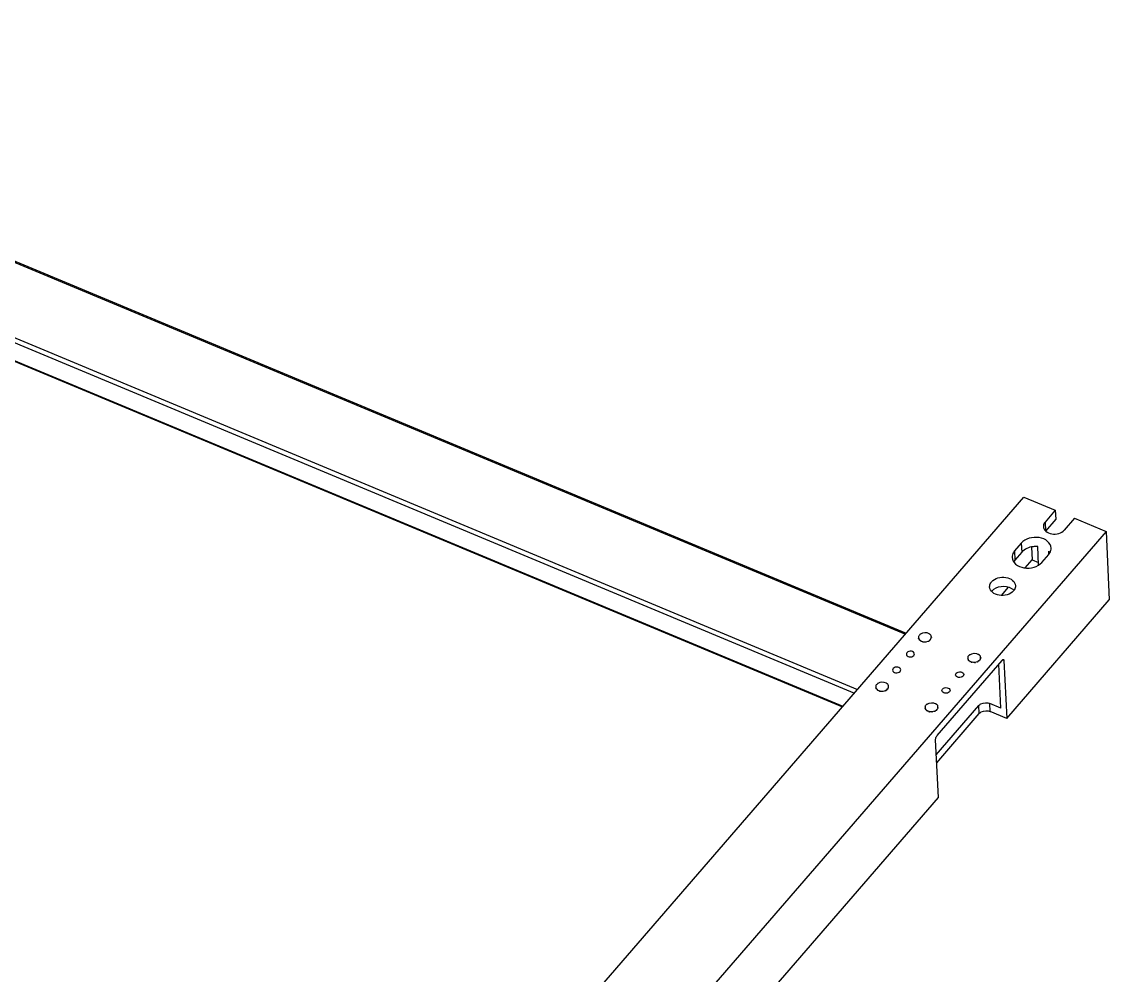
# Model space of a CAD drawing. Header units: millimetres. Extents: x 1409 to 26878, y 589 to 5187.
# Drawn here: x 5775.5 to 5943.8, y 1388.6 to 1536.3 of the extents above; entities that cross this region are included whole.
import ezdxf

# ---------------------------------------------------------------- set-up
doc = ezdxf.new("R2010")
doc.units = ezdxf.units.MM
doc.layers.add('02___PRT_ALL_AXES', color=7, linetype='Continuous')

msp = doc.modelspace()

# ---------------------------------------------------------------- linework, layer by layer
at = {"color": 7, "linetype": 'Continuous'}
for p, q in [((5685.5287, 1536.296), (5912.3282, 1441.6142)), ((5677.5138, 1527.0231), (5904.3133, 1432.3412)), ((5676.5325, 1524.6599), (5902.5521, 1430.3036)), ((5676.5385, 1524.532), (5902.4725, 1430.2115)), ((5752.6607, 1256.8843), (5930.5423, 1462.6873)), ((5930.5423, 1462.6873), (5935.4181, 1460.6518)), ((5935.4181, 1460.6518), (5933.831, 1458.8157)), ((5935.4848, 1459.2375), (5933.8978, 1457.4013)), ((5935.4181, 1460.6518), (5935.4848, 1459.2375)), ((5938.3859, 1459.4128), (5936.7988, 1457.5767)), ((5938.3859, 1459.4128), (5943.2616, 1457.3774)), ((5933.831, 1458.8157), (5933.8959, 1457.441)), ((5943.2616, 1457.3774), (5765.38, 1251.5743)), ((5943.2616, 1457.3774), (5943.7625, 1446.7699)), ((5930.1532, 1455.5619), (5929.0952, 1454.3377)), ((5929.0952, 1454.3377), (5929.162, 1452.9234)), ((5930.22, 1454.1475), (5929.162, 1452.9234)), ((5930.1532, 1455.5619), (5930.22, 1454.1475)), ((5931.7391, 1454.9458), (5931.8327, 1452.9634)), ((5932.8388, 1452.1659), (5932.704, 1455.0189)), ((5934.422, 1453.8435), (5934.4, 1454.3109)), ((5930.7674, 1451.7308), (5931.8327, 1452.9634)), ((5931.8327, 1452.9634), (5932.8206, 1452.551)), ((5933.3349, 1452.5678), (5934.393, 1453.7919)), ((5927.077, 1447.4611), (5928.1735, 1448.7298)), ((5927.8921, 1428.4083), (5943.7625, 1446.7699)), ((5914.2089, 1440.9059), (5914.2335, 1440.9121)), ((5914.2342, 1440.9027), (5914.2089, 1440.9059)), ((5914.2122, 1440.8745), (5914.2365, 1440.8815)), ((5914.2378, 1440.8721), (5914.2122, 1440.8745)), ((5914.2175, 1440.8432), (5914.2414, 1440.8509)), ((5914.2432, 1440.8416), (5914.2175, 1440.8432)), ((5914.2247, 1440.8122), (5914.2481, 1440.8206)), ((5914.2506, 1440.8114), (5914.2247, 1440.8122)), ((5914.2339, 1440.7815), (5914.2567, 1440.7906)), ((5914.2598, 1440.7815), (5914.2339, 1440.7815)), ((5914.2449, 1440.7511), (5914.2672, 1440.7609)), ((5914.2708, 1440.7519), (5914.2449, 1440.7511)), ((5914.2578, 1440.7212), (5914.2795, 1440.7317)), ((5914.2837, 1440.7227), (5914.2578, 1440.7212)), ((5914.2726, 1440.6917), (5914.2937, 1440.7028)), ((5914.2984, 1440.6941), (5914.2726, 1440.6917)), ((5916.2488, 1440.9048), (5916.2231, 1440.9016)), ((5916.2248, 1440.9111), (5916.2488, 1440.9048)), ((5916.2532, 1440.9363), (5916.2278, 1440.9324)), ((5916.2288, 1440.9419), (5916.2532, 1440.9363)), ((5916.2557, 1440.968), (5916.2305, 1440.9632)), ((5916.231, 1440.9727), (5916.2557, 1440.968)), ((5916.2312, 1441.0035), (5916.2563, 1440.9996)), ((5916.2563, 1440.9996), (5916.2313, 1440.9941)), ((5914.2892, 1440.6627), (5914.3096, 1440.6745)), ((5914.3148, 1440.6659), (5914.2892, 1440.6627)), ((5914.3076, 1440.6344), (5914.3272, 1440.6467)), ((5914.333, 1440.6383), (5914.3076, 1440.6344)), ((5914.4534, 1440.4793), (5914.468, 1440.4947)), ((5914.4767, 1440.4877), (5914.4534, 1440.4793)), ((5914.4832, 1440.4564), (5914.4969, 1440.4723)), ((5914.506, 1440.4656), (5914.4832, 1440.4564)), ((5914.5144, 1440.4346), (5914.5271, 1440.4508)), ((5914.5367, 1440.4444), (5914.5144, 1440.4346)), ((5914.8906, 1440.2775), (5914.8926, 1440.2958)), ((5914.9053, 1440.2929), (5914.8906, 1440.2775)), ((5914.9331, 1440.2686), (5914.934, 1440.2869)), ((5915.3308, 1440.2499), (5915.3217, 1440.2668)), ((5915.3351, 1440.2681), (5915.3308, 1440.2499)), ((5915.3752, 1440.2547), (5915.3651, 1440.2713)), ((5915.3783, 1440.2729), (5915.3752, 1440.2547)), ((5915.7525, 1440.357), (5915.734, 1440.3694)), ((5915.7455, 1440.3745), (5915.7525, 1440.357)), ((5915.7904, 1440.3745), (5915.7712, 1440.3863)), ((5915.7824, 1440.3917), (5915.7904, 1440.3745)), ((5916.0597, 1440.5922), (5916.0766, 1440.5786)), ((5916.101, 1440.6057), (5916.0763, 1440.6104)), ((5916.0834, 1440.6186), (5916.101, 1440.6057)), ((5917.1371, 1425.7725), (5927.1884, 1437.4015)), ((5921.8405, 1437.7199), (5921.8651, 1437.7262)), ((5921.8658, 1437.7167), (5921.8405, 1437.7199)), ((5921.8438, 1437.6885), (5921.8681, 1437.6955)), ((5921.8694, 1437.6861), (5921.8438, 1437.6885)), ((5921.8491, 1437.6572), (5921.8729, 1437.665)), ((5921.8748, 1437.6556), (5921.8491, 1437.6572)), ((5921.8563, 1437.6262), (5921.8797, 1437.6347)), ((5921.8822, 1437.6254), (5921.8563, 1437.6262)), ((5921.8655, 1437.5955), (5921.8883, 1437.6047)), ((5921.8913, 1437.5955), (5921.8655, 1437.5955)), ((5921.8765, 1437.5652), (5921.8988, 1437.575)), ((5921.9024, 1437.5659), (5921.8765, 1437.5652)), ((5921.8894, 1437.5352), (5921.9111, 1437.5457)), ((5921.9153, 1437.5368), (5921.8894, 1437.5352)), ((5921.9042, 1437.5057), (5921.9252, 1437.5169)), ((5921.93, 1437.5081), (5921.9042, 1437.5057)), ((5921.9208, 1437.4768), (5921.9412, 1437.4885)), ((5921.9464, 1437.4799), (5921.9208, 1437.4768)), ((5921.9392, 1437.4484), (5921.9588, 1437.4608)), ((5921.9646, 1437.4524), (5921.9392, 1437.4484)), ((5923.6913, 1437.4062), (5923.7082, 1437.3927)), ((5923.7326, 1437.4197), (5923.7079, 1437.4245)), ((5923.715, 1437.4327), (5923.7326, 1437.4197)), ((5923.8804, 1437.7188), (5923.8547, 1437.7157)), ((5923.8563, 1437.7251), (5923.8804, 1437.7188)), ((5923.8848, 1437.7504), (5923.8594, 1437.7464)), ((5923.8604, 1437.7559), (5923.8848, 1437.7504)), ((5923.8873, 1437.782), (5923.8621, 1437.7773)), ((5923.8625, 1437.7867), (5923.8873, 1437.782)), ((5923.8628, 1437.8176), (5923.8879, 1437.8136)), ((5923.8879, 1437.8136), (5923.8629, 1437.8081)), ((5927.4696, 1437.3539), (5927.2133, 1437.461)), ((5927.4696, 1437.3539), (5927.8921, 1428.4083)), ((5922.085, 1437.2933), (5922.0996, 1437.3088)), ((5922.1083, 1437.3018), (5922.085, 1437.2933)), ((5922.1148, 1437.2705), (5922.1285, 1437.2863)), ((5922.1376, 1437.2796), (5922.1148, 1437.2705)), ((5922.146, 1437.2486), (5922.1587, 1437.2648)), ((5922.1683, 1437.2584), (5922.146, 1437.2486)), ((5922.5222, 1437.0915), (5922.5242, 1437.1098)), ((5922.5369, 1437.107), (5922.5222, 1437.0915)), ((5922.5647, 1437.0827), (5922.5656, 1437.101)), ((5922.9624, 1437.064), (5922.9533, 1437.0809)), ((5922.9667, 1437.0821), (5922.9624, 1437.064)), ((5923.0068, 1437.0687), (5922.9966, 1437.0853)), ((5923.0099, 1437.087), (5923.0068, 1437.0687)), ((5923.384, 1437.171), (5923.3656, 1437.1834)), ((5923.3771, 1437.1885), (5923.384, 1437.171)), ((5923.422, 1437.1886), (5923.4028, 1437.2004)), ((5923.414, 1437.2058), (5923.422, 1437.1886)), ((5926.9857, 1429.9999), (5926.6648, 1436.7956)), ((5907.5962, 1433.2552), (5907.6208, 1433.2615)), ((5907.6215, 1433.252), (5907.5962, 1433.2552)), ((5907.5995, 1433.2238), (5907.6238, 1433.2308)), ((5907.6251, 1433.2214), (5907.5995, 1433.2238)), ((5907.6048, 1433.1925), (5907.6287, 1433.2003)), ((5907.6305, 1433.1909), (5907.6048, 1433.1925)), ((5907.612, 1433.1615), (5907.6354, 1433.17)), ((5907.6379, 1433.1607), (5907.612, 1433.1615)), ((5907.6212, 1433.1308), (5907.644, 1433.1399)), ((5907.6471, 1433.1308), (5907.6212, 1433.1308)), ((5907.6322, 1433.1004), (5907.6545, 1433.1103)), ((5907.6581, 1433.1012), (5907.6322, 1433.1004)), ((5907.6451, 1433.0705), (5907.6668, 1433.081)), ((5907.671, 1433.0721), (5907.6451, 1433.0705)), ((5907.6599, 1433.041), (5907.681, 1433.0521)), ((5907.6857, 1433.0434), (5907.6599, 1433.041)), ((5907.6765, 1433.0121), (5907.6969, 1433.0238)), ((5907.7021, 1433.0152), (5907.6765, 1433.0121)), ((5907.6949, 1432.9837), (5907.7145, 1432.996)), ((5907.7203, 1432.9876), (5907.6949, 1432.9837)), ((5907.8407, 1432.8286), (5907.8553, 1432.8441)), ((5907.864, 1432.8371), (5907.8407, 1432.8286)), ((5907.8705, 1432.8058), (5907.8842, 1432.8216)), ((5907.8933, 1432.8149), (5907.8705, 1432.8058)), ((5907.9017, 1432.7839), (5907.9144, 1432.8001)), ((5907.924, 1432.7937), (5907.9017, 1432.7839)), ((5908.2779, 1432.6268), (5908.2799, 1432.6451)), ((5908.2926, 1432.6423), (5908.2779, 1432.6268)), ((5908.3204, 1432.6179), (5908.3213, 1432.6363)), ((5908.7181, 1432.5992), (5908.709, 1432.6162)), ((5908.7224, 1432.6174), (5908.7181, 1432.5992)), ((5908.7625, 1432.604), (5908.7524, 1432.6206)), ((5908.7656, 1432.6223), (5908.7625, 1432.604)), ((5909.1398, 1432.7063), (5909.1213, 1432.7187)), ((5909.1328, 1432.7238), (5909.1398, 1432.7063)), ((5909.1777, 1432.7239), (5909.1585, 1432.7356)), ((5909.1697, 1432.7411), (5909.1777, 1432.7239)), ((5909.447, 1432.9415), (5909.4639, 1432.928)), ((5909.4883, 1432.955), (5909.4636, 1432.9597)), ((5909.4707, 1432.968), (5909.4883, 1432.955)), ((5909.6361, 1433.2541), (5909.6104, 1433.251)), ((5909.6121, 1433.2604), (5909.6361, 1433.2541)), ((5909.6405, 1433.2857), (5909.6151, 1433.2817)), ((5909.6161, 1433.2912), (5909.6405, 1433.2857)), ((5909.643, 1433.3173), (5909.6178, 1433.3126)), ((5909.6183, 1433.322), (5909.643, 1433.3173)), ((5909.6185, 1433.3529), (5909.6436, 1433.3489)), ((5909.6436, 1433.3489), (5909.6186, 1433.3434)), ((5926.9857, 1429.9999), (5925.2897, 1430.7079)), ((5925.3482, 1429.4703), (5925.2897, 1430.7079)), ((5915.2278, 1430.0693), (5915.2524, 1430.0755)), ((5915.2531, 1430.0661), (5915.2278, 1430.0693)), ((5915.2311, 1430.0378), (5915.2554, 1430.0448)), ((5915.2567, 1430.0354), (5915.2311, 1430.0378)), ((5915.2364, 1430.0066), (5915.2602, 1430.0143)), ((5915.2621, 1430.005), (5915.2364, 1430.0066)), ((5915.2436, 1429.9756), (5915.267, 1429.984)), ((5915.2695, 1429.9747), (5915.2436, 1429.9756)), ((5915.2528, 1429.9448), (5915.2756, 1429.954)), ((5915.2786, 1429.9448), (5915.2528, 1429.9448)), ((5915.2638, 1429.9145), (5915.2861, 1429.9243)), ((5915.2897, 1429.9153), (5915.2638, 1429.9145)), ((5915.2767, 1429.8845), (5915.2984, 1429.895)), ((5915.3026, 1429.8861), (5915.2767, 1429.8845)), ((5915.2915, 1429.8551), (5915.3125, 1429.8662)), ((5915.3173, 1429.8574), (5915.2915, 1429.8551)), ((5915.3081, 1429.8261), (5915.3285, 1429.8379)), ((5915.3337, 1429.8293), (5915.3081, 1429.8261)), ((5915.3265, 1429.7977), (5915.3461, 1429.8101)), ((5915.3519, 1429.8017), (5915.3265, 1429.7977)), ((5915.4723, 1429.6427), (5915.4869, 1429.6581)), ((5915.4956, 1429.6511), (5915.4723, 1429.6427)), ((5915.5021, 1429.6198), (5915.5158, 1429.6357)), ((5915.5249, 1429.629), (5915.5021, 1429.6198)), ((5915.5333, 1429.5979), (5915.546, 1429.6142)), ((5915.5556, 1429.6078), (5915.5333, 1429.5979)), ((5915.9095, 1429.4409), (5915.9115, 1429.4592)), ((5915.9242, 1429.4563), (5915.9095, 1429.4409)), ((5915.952, 1429.432), (5915.9529, 1429.4503)), ((5916.3497, 1429.4133), (5916.3406, 1429.4302)), ((5916.354, 1429.4314), (5916.3497, 1429.4133)), ((5916.3941, 1429.4181), (5916.3839, 1429.4347)), ((5916.3972, 1429.4363), (5916.3941, 1429.4181)), ((5916.7713, 1429.5204), (5916.7529, 1429.5327)), ((5916.7644, 1429.5378), (5916.7713, 1429.5204)), ((5916.8093, 1429.5379), (5916.7901, 1429.5497)), ((5916.8013, 1429.5551), (5916.8093, 1429.5379)), ((5916.9992, 1422.7848), (5923.5685, 1430.3853)), ((5917.0577, 1421.5473), (5923.627, 1429.1478)), ((5917.0786, 1429.7555), (5917.0955, 1429.742)), ((5917.1199, 1429.769), (5917.0952, 1429.7738)), ((5917.1023, 1429.782), (5917.1199, 1429.769)), ((5917.2677, 1430.0682), (5917.242, 1430.065)), ((5917.2436, 1430.0744), (5917.2677, 1430.0682)), ((5917.2721, 1430.0997), (5917.2467, 1430.0958)), ((5917.2477, 1430.1052), (5917.2721, 1430.0997)), ((5917.2746, 1430.1313), (5917.2494, 1430.1266)), ((5917.2498, 1430.1361), (5917.2746, 1430.1313)), ((5917.2501, 1430.1669), (5917.2752, 1430.1629)), ((5917.2752, 1430.1629), (5917.2502, 1430.1574)), ((5923.627, 1429.1478), (5923.5685, 1430.3853)), ((5927.8921, 1428.4083), (5925.3482, 1429.4703)), ((5917.3117, 1416.1673), (5916.8893, 1425.1129)), ((5791.0092, 1270.0395), (5917.3117, 1416.1673))]:
    msp.add_line(p, q, dxfattribs=at)
for centre, radius, start, end in [((5914.7313, 1440.9449), 0.4989, 182.70362, 183.760881), ((5914.7327, 1440.945), 0.5002, 184.849196, 187.296388), ((5914.7368, 1440.9456), 0.5044, 188.380926, 190.814669), ((5914.7436, 1440.947), 0.5114, 191.891196, 194.302671), ((5914.7531, 1440.9495), 0.5212, 195.367379, 197.748415), ((5914.7651, 1440.9535), 0.5339, 198.797839, 201.141111), ((5914.7795, 1440.9592), 0.5493, 202.172201, 204.471382), ((5914.7935, 1440.9657), 0.5647, 205.478606, 206.836117), ((5914.7995, 1440.9687), 0.5715, 206.83527, 207.727763), ((5914.8143, 1440.9767), 0.5883, 208.718596, 210.914987), ((5915.6967, 1440.9979), 0.5352, 343.94598, 346.285308), ((5915.7092, 1440.9949), 0.5223, 347.333109, 349.710848), ((5915.7168, 1440.9936), 0.5146, 350.776383, 351.229837), ((5915.7198, 1440.9931), 0.5116, 351.228476, 353.184059), ((5915.7264, 1440.9924), 0.5049, 354.25872, 356.690713), ((5915.7325, 1440.9921), 0.4988, 1.309148, 2.703581), ((5915.7308, 1440.9921), 0.5005, 357.774659, 0.220964), ((5914.8343, 1440.989), 0.6118, 211.877603, 214.017516), ((5914.8557, 1441.0037), 0.6377, 214.954464, 217.035923), ((5914.9733, 1441.1153), 0.8002, 229.058971, 230.848159), ((5914.9969, 1441.1447), 0.8379, 231.629795, 233.36487), ((5915.0199, 1441.1761), 0.8768, 234.122975, 235.806327), ((5915.0421, 1441.2091), 0.9167, 236.542024, 238.176266), ((5915.0632, 1441.2436), 0.9571, 238.890759, 240.478659), ((5915.083, 1441.2792), 0.9978, 241.173206, 242.717627), ((5915.1587, 1441.4592), 1.1934, 251.737729, 253.108402), ((5915.1688, 1441.4928), 1.2285, 253.710385, 255.054843), ((5915.1771, 1441.5247), 1.2614, 255.645804, 256.966769), ((5915.1838, 1441.5544), 1.2918, 257.547902, 258.848035), ((5915.189, 1441.5815), 1.3195, 259.420508, 260.702407), ((5915.1985, 1441.6755), 1.414, 273.773578, 274.997674), ((5915.1989, 1441.6712), 1.4098, 275.541558, 276.026988), ((5915.1992, 1441.6686), 1.4071, 276.026894, 276.76898), ((5915.2003, 1441.6599), 1.3983, 277.314312, 278.54755), ((5915.2024, 1441.6464), 1.3846, 279.09621, 280.337567), ((5915.2442, 1441.4995), 1.2317, 290.168765, 291.510869), ((5915.2571, 1441.4671), 1.1968, 292.111749, 293.479806), ((5915.2709, 1441.4357), 1.1626, 294.093718, 295.220094), ((5915.2764, 1441.4239), 1.1495, 295.2217, 295.492133), ((5915.2886, 1441.399), 1.1218, 296.115976, 297.544323), ((5915.307, 1441.3642), 1.0825, 298.185343, 299.648132), ((5915.3271, 1441.3294), 1.0423, 300.305082, 301.805227), ((5915.3487, 1441.295), 1.0017, 302.479407, 304.019838), ((5915.421, 1441.198), 0.8806, 309.372053, 311.050611), ((5915.4468, 1441.1687), 0.8416, 311.806532, 313.536572), ((5915.473, 1441.1415), 0.8037, 314.315921, 316.099859), ((5915.4934, 1441.122), 0.7755, 316.907988, 317.516961), ((5915.5025, 1441.1137), 0.7632, 317.515325, 318.746385), ((5915.5257, 1441.0937), 0.7325, 319.572726, 321.470426), ((5915.5516, 1441.0734), 0.6997, 322.325536, 324.282221), ((5922.3629, 1437.7589), 0.4989, 182.70362, 183.760881), ((5922.3642, 1437.759), 0.5002, 184.849196, 187.296388), ((5922.3684, 1437.7596), 0.5044, 188.380926, 190.814669), ((5922.3752, 1437.761), 0.5114, 191.891196, 194.302671), ((5922.3847, 1437.7635), 0.5212, 195.367379, 197.748415), ((5922.3967, 1437.7675), 0.5339, 198.797839, 201.141111), ((5922.4111, 1437.7732), 0.5493, 202.172201, 204.471382), ((5922.4251, 1437.7797), 0.5648, 205.478621, 206.842434), ((5922.4312, 1437.7828), 0.5715, 206.841563, 207.727753), ((5922.4459, 1437.7908), 0.5883, 208.718596, 210.914987), ((5922.4659, 1437.803), 0.6118, 211.877603, 214.017516), ((5922.4873, 1437.8177), 0.6377, 214.954464, 217.035923), ((5922.6048, 1437.9293), 0.8002, 229.058971, 230.848159), ((5923.0525, 1438.012), 0.8806, 309.372053, 311.050611), ((5923.0784, 1437.9828), 0.8416, 311.806532, 313.536572), ((5923.1046, 1437.9555), 0.8037, 314.315921, 316.099859), ((5923.125, 1437.936), 0.7755, 316.907988, 317.516961), ((5923.1341, 1437.9277), 0.7632, 317.515325, 318.746385), ((5923.1573, 1437.9077), 0.7325, 319.572726, 321.470426), ((5923.1832, 1437.8874), 0.6997, 322.325536, 324.282221), ((5923.3283, 1437.8119), 0.5352, 343.94598, 346.285308), ((5923.3408, 1437.809), 0.5223, 347.333109, 349.710848), ((5923.3484, 1437.8076), 0.5146, 350.776377, 351.247005), ((5923.3514, 1437.8071), 0.5116, 351.245677, 353.184089), ((5923.358, 1437.8064), 0.5049, 354.25872, 356.690713), ((5923.3641, 1437.8062), 0.4988, 1.309148, 2.703581), ((5923.3624, 1437.8062), 0.5005, 357.774659, 0.220964), ((5922.6285, 1437.9587), 0.8379, 231.629795, 233.36487), ((5922.6515, 1437.9901), 0.8768, 234.122975, 235.806327), ((5922.6736, 1438.0232), 0.9167, 236.542024, 238.176266), ((5922.6947, 1438.0577), 0.9571, 238.890759, 240.478659), ((5922.7146, 1438.0932), 0.9978, 241.173206, 242.717627), ((5922.7903, 1438.2733), 1.1934, 251.737729, 253.108402), ((5922.8004, 1438.3069), 1.2285, 253.710385, 255.054843), ((5922.8087, 1438.3387), 1.2614, 255.645804, 256.966769), ((5922.8154, 1438.3684), 1.2918, 257.547902, 258.848035), ((5922.8206, 1438.3956), 1.3195, 259.420508, 260.702407), ((5922.8301, 1438.4895), 1.414, 273.773578, 274.997674), ((5922.8305, 1438.4853), 1.4098, 275.541558, 276.029774), ((5922.8308, 1438.4826), 1.4071, 276.029682, 276.768982), ((5922.8319, 1438.4739), 1.3983, 277.314312, 278.54755), ((5922.834, 1438.4604), 1.3846, 279.09621, 280.337567), ((5922.8758, 1438.3135), 1.2317, 290.168765, 291.510869), ((5922.8887, 1438.2811), 1.1968, 292.111749, 293.479806), ((5922.9025, 1438.2498), 1.1625, 294.093703, 295.225134), ((5922.9081, 1438.2379), 1.1495, 295.226758, 295.492137), ((5922.9202, 1438.2131), 1.1218, 296.115976, 297.544323), ((5922.9386, 1438.1783), 1.0825, 298.185343, 299.648132), ((5922.9587, 1438.1435), 1.0423, 300.305082, 301.805227), ((5922.9803, 1438.1091), 1.0017, 302.479407, 304.019838), ((5908.1186, 1433.2942), 0.4989, 182.70362, 183.760881), ((5908.12, 1433.2943), 0.5002, 184.849196, 187.296388), ((5908.1241, 1433.2949), 0.5044, 188.380926, 190.814669), ((5908.1309, 1433.2963), 0.5114, 191.891196, 194.302671), ((5908.1404, 1433.2988), 0.5212, 195.367379, 197.748415), ((5908.1524, 1433.3028), 0.5339, 198.797839, 201.141111), ((5908.1668, 1433.3085), 0.5493, 202.172201, 204.471382), ((5908.1808, 1433.315), 0.5647, 205.478606, 206.836117), ((5908.1868, 1433.3181), 0.5715, 206.83527, 207.727763), ((5908.2016, 1433.3261), 0.5883, 208.718596, 210.914987), ((5908.2216, 1433.3383), 0.6118, 211.877603, 214.017516), ((5908.243, 1433.353), 0.6377, 214.954464, 217.035923), ((5908.3606, 1433.4646), 0.8002, 229.058971, 230.848159), ((5908.3842, 1433.494), 0.8379, 231.629795, 233.36487), ((5908.4072, 1433.5254), 0.8768, 234.122975, 235.806327), ((5908.4294, 1433.5585), 0.9167, 236.542024, 238.176266), ((5908.4505, 1433.5929), 0.9571, 238.890759, 240.478659), ((5908.4703, 1433.6285), 0.9978, 241.173206, 242.717627), ((5908.546, 1433.8085), 1.1934, 251.737729, 253.108402), ((5908.5561, 1433.8422), 1.2285, 253.710385, 255.054843), ((5908.5644, 1433.874), 1.2614, 255.645804, 256.966769), ((5908.5711, 1433.9037), 1.2918, 257.547902, 258.848035), ((5908.5763, 1433.9308), 1.3195, 259.420508, 260.702407), ((5908.5858, 1434.0248), 1.414, 273.773578, 274.997674), ((5908.5862, 1434.0206), 1.4098, 275.541558, 276.026988), ((5908.5865, 1434.0179), 1.4071, 276.026894, 276.76898), ((5908.5876, 1434.0092), 1.3983, 277.314312, 278.54755), ((5908.5897, 1433.9957), 1.3846, 279.09621, 280.337567), ((5908.6315, 1433.8488), 1.2317, 290.168765, 291.510869), ((5908.6444, 1433.8164), 1.1968, 292.111749, 293.479806), ((5908.6582, 1433.7851), 1.1626, 294.093718, 295.220094), ((5908.6637, 1433.7733), 1.1495, 295.2217, 295.492133), ((5908.6759, 1433.7484), 1.1218, 296.115976, 297.544323), ((5908.6943, 1433.7136), 1.0825, 298.185343, 299.648132), ((5908.7144, 1433.6788), 1.0423, 300.305082, 301.805227), ((5908.736, 1433.6444), 1.0017, 302.479407, 304.019838), ((5908.8083, 1433.5473), 0.8806, 309.372053, 311.050611), ((5908.8341, 1433.5181), 0.8416, 311.806532, 313.536572), ((5908.8603, 1433.4908), 0.8037, 314.315921, 316.099859), ((5908.8807, 1433.4713), 0.7755, 316.907988, 317.516961), ((5908.8898, 1433.463), 0.7632, 317.515325, 318.746385), ((5908.913, 1433.443), 0.7325, 319.572726, 321.470426), ((5908.9389, 1433.4227), 0.6997, 322.325536, 324.282221), ((5909.084, 1433.3472), 0.5352, 343.94598, 346.285308), ((5909.0965, 1433.3442), 0.5223, 347.333109, 349.710848), ((5909.1041, 1433.3429), 0.5146, 350.776383, 351.229837), ((5909.1071, 1433.3424), 0.5116, 351.228476, 353.184059), ((5909.1137, 1433.3417), 0.5049, 354.25872, 356.690713), ((5909.1198, 1433.3415), 0.4988, 1.309148, 2.703581), ((5909.1181, 1433.3415), 0.5005, 357.774659, 0.220964), ((5915.7502, 1430.1082), 0.4989, 182.70362, 183.760881), ((5915.7515, 1430.1084), 0.5002, 184.849196, 187.296388), ((5915.7557, 1430.1089), 0.5044, 188.380926, 190.814669), ((5915.7625, 1430.1103), 0.5114, 191.891196, 194.302671), ((5915.772, 1430.1129), 0.5212, 195.367379, 197.748415), ((5915.784, 1430.1169), 0.5339, 198.797839, 201.141111), ((5915.7984, 1430.1226), 0.5493, 202.172201, 204.471382), ((5915.8124, 1430.1291), 0.5648, 205.478621, 206.842434), ((5915.8185, 1430.1321), 0.5715, 206.841563, 207.727753), ((5915.8332, 1430.1401), 0.5883, 208.718596, 210.914987), ((5915.8532, 1430.1523), 0.6118, 211.877603, 214.017516), ((5915.8746, 1430.167), 0.6377, 214.954464, 217.035923), ((5915.9921, 1430.2786), 0.8002, 229.058971, 230.848159), ((5916.0158, 1430.3081), 0.8379, 231.629795, 233.36487), ((5916.0388, 1430.3394), 0.8768, 234.122975, 235.806327), ((5916.0609, 1430.3725), 0.9167, 236.542024, 238.176266), ((5916.082, 1430.407), 0.9571, 238.890759, 240.478659), ((5916.1019, 1430.4425), 0.9978, 241.173206, 242.717627), ((5916.1776, 1430.6226), 1.1934, 251.737729, 253.108402), ((5916.1877, 1430.6562), 1.2285, 253.710385, 255.054843), ((5916.196, 1430.688), 1.2614, 255.645804, 256.966769), ((5916.2027, 1430.7177), 1.2918, 257.547902, 258.848035), ((5916.2079, 1430.7449), 1.3195, 259.420508, 260.702407), ((5916.2174, 1430.8389), 1.414, 273.773578, 274.997674), ((5916.2178, 1430.8346), 1.4098, 275.541558, 276.029774), ((5916.2181, 1430.8319), 1.4071, 276.029682, 276.768982), ((5916.2192, 1430.8233), 1.3983, 277.314312, 278.54755), ((5916.2213, 1430.8097), 1.3846, 279.09621, 280.337567), ((5916.2631, 1430.6628), 1.2317, 290.168765, 291.510869), ((5916.276, 1430.6305), 1.1968, 292.111749, 293.479806), ((5916.2898, 1430.5991), 1.1625, 294.093703, 295.225134), ((5916.2954, 1430.5873), 1.1495, 295.226758, 295.492137), ((5916.3075, 1430.5624), 1.1218, 296.115976, 297.544323), ((5916.3259, 1430.5276), 1.0825, 298.185343, 299.648132), ((5916.346, 1430.4928), 1.0423, 300.305082, 301.805227), ((5916.3676, 1430.4584), 1.0017, 302.479407, 304.019838), ((5916.4398, 1430.3614), 0.8806, 309.372053, 311.050611), ((5916.4657, 1430.3321), 0.8416, 311.806532, 313.536572), ((5916.4919, 1430.3048), 0.8037, 314.315921, 316.099859), ((5916.5123, 1430.2854), 0.7755, 316.907988, 317.516961), ((5916.5214, 1430.277), 0.7632, 317.515325, 318.746385), ((5916.5446, 1430.257), 0.7325, 319.572726, 321.470426), ((5916.5705, 1430.2368), 0.6997, 322.325536, 324.282221), ((5916.7156, 1430.1612), 0.5352, 343.94598, 346.285308), ((5916.7281, 1430.1583), 0.5223, 347.333109, 349.710848), ((5916.7357, 1430.1569), 0.5146, 350.776377, 351.247005), ((5916.7387, 1430.1565), 0.5116, 351.245677, 353.184089), ((5916.7453, 1430.1557), 0.5049, 354.25872, 356.690713), ((5916.7514, 1430.1555), 0.4988, 1.309148, 2.703581), ((5916.7497, 1430.1555), 0.5005, 357.774659, 0.220964)]:
    msp.add_arc(centre, radius, start, end, dxfattribs=at)
for points, knots in [([(5933.831, 1458.8157), (5933.7868, 1458.7645), (5933.6358, 1458.5611), (5933.5581, 1458.2991), (5933.5669, 1458.1136)], [0, 0, 0, 0, 0.26708691, 1, 1, 1, 1]), ([(5933.5669, 1458.1136), (5933.5797, 1457.8433), (5933.9341, 1457.2606), (5934.8865, 1456.9142), (5935.9362, 1456.9706), (5936.5834, 1457.3275), (5936.7988, 1457.5767)], [0, 0, 0, 0, 0.2082914, 0.46519369, 0.7465211, 1, 1, 1, 1]), ([(5934.7703, 1454.7948), (5934.7521, 1455.1811), (5934.2456, 1456.0134), (5932.8851, 1456.5084), (5931.3854, 1456.4278), (5930.4609, 1455.9178), (5930.1532, 1455.5619)], [0, 0, 0, 0, 0.20830594, 0.46519412, 0.74654448, 1, 1, 1, 1]), ([(5929.0952, 1454.3377), (5929.0319, 1454.2645), (5928.8161, 1453.9741), (5928.7054, 1453.5997), (5928.7178, 1453.3348)], [0, 0, 0, 0, 0.2673484, 1, 1, 1, 1]), ([(5932.704, 1455.0189), (5932.4642, 1455.0382), (5931.5747, 1455.0207), (5930.647, 1454.6415), (5930.22, 1454.1475)], [0, 0, 0, 0, 0.26925521, 1, 1, 1, 1]), ([(5934.393, 1453.7919), (5934.4562, 1453.8651), (5934.672, 1454.1555), (5934.7828, 1454.5299), (5934.7703, 1454.7948)], [0, 0, 0, 0, 0.2673484, 1, 1, 1, 1]), ([(5928.7178, 1453.3348), (5928.736, 1452.9486), (5929.2426, 1452.1162), (5930.6031, 1451.6213), (5932.1027, 1451.7019), (5933.0273, 1452.2118), (5933.3349, 1452.5678)], [0, 0, 0, 0, 0.20830594, 0.46519412, 0.74654448, 1, 1, 1, 1]), ([(5927.1884, 1437.4015), (5927.2062, 1437.4221), (5927.259, 1437.4775), (5927.3486, 1437.5299), (5927.3978, 1437.5094)], [0, 0, 0, 0, 0.33790844, 1, 1, 1, 1]), ([(5927.3978, 1437.5094), (5927.4343, 1437.4941), (5927.4632, 1437.4291), (5927.4687, 1437.3727), (5927.4696, 1437.3539)], [0, 0, 0, 0, 0.67779389, 1, 1, 1, 1]), ([(5923.5685, 1430.3853), (5923.6606, 1430.4918), (5924.1534, 1430.8583), (5924.8625, 1430.8862), (5925.2897, 1430.7079)], [0, 0, 0, 0, 0.23324541, 1, 1, 1, 1]), ([(5923.627, 1429.1478), (5923.7191, 1429.2543), (5924.2118, 1429.6208), (5924.9209, 1429.6487), (5925.3482, 1429.4703)], [0, 0, 0, 0, 0.23324541, 1, 1, 1, 1]), ([(5916.8893, 1425.1129), (5916.8868, 1425.1658), (5916.9151, 1425.4028), (5917.0166, 1425.633), (5917.1371, 1425.7725)], [0, 0, 0, 0, 0.22338084, 1, 1, 1, 1])]:
    msp.add_open_spline(points, degree=3, knots=knots, dxfattribs=at)
for points in [[(5934.582, 1454.095), (5934.5277, 1454.1719), (5934.4663, 1454.2442), (5934.4, 1454.3109)], [(5929.162, 1452.9234), (5929.0825, 1452.8315), (5929.0117, 1452.731), (5928.9537, 1452.6242)]]:
    msp.add_open_spline(points, degree=3, dxfattribs=at)
at = {"layer": '02___PRT_ALL_AXES', "color": 7, "linetype": 'Continuous'}
for p, q in [((5685.4047, 1536.1525), (5912.2042, 1441.4707)), ((5677.9985, 1527.5838), (5904.798, 1432.902)), ((5923.5679, 1438.3005), (5923.6575, 1438.2304)), ((5916.9552, 1430.6498), (5917.0448, 1430.5797))]:
    msp.add_line(p, q, dxfattribs=at)
for centre, radius, start, end in [((5926.7043, 1447.2169), 1.4358, 139.147772, 142.942338), ((5914.7305, 1440.9451), 0.498, 177.592556, 182.732211), ((5914.7327, 1440.9449), 0.5002, 171.15205, 177.587429), ((5914.7353, 1440.9454), 0.5029, 182.744166, 191.249521), ((5914.7471, 1440.9426), 0.5148, 166.761286, 171.143102), ((5914.7498, 1440.9483), 0.5177, 191.252758, 198.452203), ((5914.7845, 1440.9332), 0.5534, 158.012063, 166.699688), ((5914.7738, 1440.9565), 0.543, 198.471295, 206.91711), ((5915.0931, 1440.6743), 0.9624, 125.129941, 127.527479), ((5915.4118, 1440.7114), 0.9358, 57.729329, 59.984855), ((5915.5175, 1440.8533), 0.7586, 45.062425, 47.923574), ((5915.5474, 1440.8829), 0.7166, 40.803839, 45.075628), ((5915.6883, 1440.9796), 0.545, 21.496734, 24.960553), ((5915.7003, 1440.9843), 0.532, 17.9648, 21.496191), ((5915.7153, 1440.989), 0.5163, 10.612977, 17.980912), ((5915.7175, 1440.9943), 0.514, 347.061968, 351.14525), ((5915.7289, 1440.9916), 0.5025, 2.741881, 10.606479), ((5915.7316, 1440.992), 0.4998, 351.149871, 358.835704), ((5915.7332, 1440.9919), 0.4981, 358.841957, 2.731976), ((5915.1783, 1441.5299), 1.2667, 256.960488, 258.8102), ((5915.2834, 1441.4069), 1.1312, 294.196163, 296.197562), ((5922.362, 1437.7591), 0.498, 177.592556, 182.732211), ((5922.3642, 1437.759), 0.5002, 171.15205, 177.587429), ((5922.3669, 1437.7595), 0.5029, 182.744166, 191.249521), ((5922.3786, 1437.7567), 0.5148, 166.761286, 171.143102), ((5922.3814, 1437.7624), 0.5177, 191.252758, 198.452203), ((5922.4053, 1437.7503), 0.5422, 161.353814, 166.750536), ((5922.4054, 1437.7706), 0.543, 198.471295, 206.91711), ((5922.4314, 1437.7417), 0.5697, 158.066642, 161.369995), ((5922.7247, 1437.4883), 0.9624, 125.129941, 127.527479), ((5923.0581, 1437.5492), 0.9079, 55.837649, 59.128234), ((5923.1491, 1437.6673), 0.7586, 45.062425, 47.923574), ((5923.1789, 1437.6969), 0.7166, 40.803839, 45.075628), ((5923.3199, 1437.7936), 0.545, 21.496734, 24.960553), ((5923.3319, 1437.7984), 0.532, 17.9648, 21.496191), ((5923.3469, 1437.8031), 0.5163, 10.612977, 17.980912), ((5923.3491, 1437.8083), 0.514, 347.061968, 351.14525), ((5923.3605, 1437.8057), 0.5025, 2.741881, 10.606479), ((5923.3632, 1437.8061), 0.4998, 351.149871, 358.835704), ((5923.3648, 1437.806), 0.4981, 358.841957, 2.731976), ((5922.8099, 1438.3439), 1.2667, 256.960488, 258.8102), ((5922.915, 1438.221), 1.1312, 294.196163, 296.197562), ((5908.1178, 1433.2944), 0.498, 177.592556, 182.732211), ((5908.12, 1433.2943), 0.5002, 171.15205, 177.587429), ((5908.1226, 1433.2947), 0.5029, 182.744166, 191.249521), ((5908.1344, 1433.2919), 0.5148, 166.761286, 171.143102), ((5908.1371, 1433.2977), 0.5177, 191.252758, 198.452203), ((5908.1718, 1433.2825), 0.5534, 158.012063, 166.699688), ((5908.1611, 1433.3058), 0.543, 198.471295, 206.91711), ((5908.4804, 1433.0236), 0.9624, 125.129941, 127.527479), ((5908.5656, 1433.8792), 1.2667, 256.960488, 258.8102), ((5908.6707, 1433.7563), 1.1312, 294.196163, 296.197562), ((5908.7991, 1433.0608), 0.9358, 57.729329, 59.984855), ((5908.9048, 1433.2026), 0.7586, 45.062425, 47.923574), ((5908.9347, 1433.2322), 0.7166, 40.803839, 45.075628), ((5909.0756, 1433.3289), 0.545, 21.496734, 24.960553), ((5909.0876, 1433.3336), 0.532, 17.9648, 21.496191), ((5909.1026, 1433.3384), 0.5163, 10.612977, 17.980912), ((5909.1048, 1433.3436), 0.514, 347.061968, 351.14525), ((5909.1162, 1433.341), 0.5025, 2.741881, 10.606479), ((5909.1189, 1433.3413), 0.4998, 351.149871, 358.835704), ((5909.1205, 1433.3413), 0.4981, 358.841957, 2.731976), ((5916.112, 1429.8376), 0.9624, 125.129941, 127.527479), ((5916.4454, 1429.8985), 0.9079, 55.837649, 59.128234), ((5915.7493, 1430.1085), 0.498, 177.592556, 182.732211), ((5915.7515, 1430.1083), 0.5002, 171.15205, 177.587429), ((5915.7542, 1430.1088), 0.5029, 182.744166, 191.249521), ((5915.7659, 1430.106), 0.5148, 166.761286, 171.143102), ((5915.7687, 1430.1117), 0.5177, 191.252758, 198.452203), ((5915.7926, 1430.0996), 0.5422, 161.353814, 166.750536), ((5915.7927, 1430.1199), 0.543, 198.471295, 206.91711), ((5915.8187, 1430.091), 0.5697, 158.066642, 161.369995), ((5916.1972, 1430.6933), 1.2667, 256.960488, 258.8102), ((5916.3023, 1430.5703), 1.1312, 294.196163, 296.197562), ((5916.5364, 1430.0166), 0.7586, 45.062425, 47.923574), ((5916.5662, 1430.0463), 0.7166, 40.803839, 45.075628), ((5916.7072, 1430.143), 0.545, 21.496734, 24.960553), ((5916.7192, 1430.1477), 0.532, 17.9648, 21.496191), ((5916.7342, 1430.1524), 0.5163, 10.612977, 17.980912), ((5916.7364, 1430.1576), 0.514, 347.061968, 351.14525), ((5916.7478, 1430.155), 0.5025, 2.741881, 10.606479), ((5916.7505, 1430.1554), 0.4998, 351.149871, 358.835704), ((5916.7521, 1430.1553), 0.4981, 358.841957, 2.731976)]:
    msp.add_arc(centre, radius, start, end, dxfattribs=at)
for points, knots in [([(5925.2497, 1448.768), (5925.2397, 1448.9799), (5925.3283, 1449.2794), (5925.5009, 1449.5118), (5925.5515, 1449.5703)], [0, 0, 0, 0, 0.7326516, 1, 1, 1, 1]), ([(5925.5515, 1449.5703), (5925.7977, 1449.8551), (5926.5373, 1450.2631), (5927.737, 1450.3276), (5928.8254, 1449.9316), (5929.2306, 1449.2657), (5929.2452, 1448.9567)], [0, 0, 0, 0, 0.25345573, 0.53480611, 0.7916943, 1, 1, 1, 1]), ([(5928.9433, 1448.1544), (5928.6972, 1447.8696), (5927.9575, 1447.4616), (5926.7578, 1447.3972), (5925.6694, 1447.7931), (5925.2642, 1448.459), (5925.2497, 1448.768)], [0, 0, 0, 0, 0.25345552, 0.53480588, 0.79169406, 1, 1, 1, 1]), ([(5925.6183, 1448.156), (5925.9612, 1448.5528), (5927.0472, 1449.0028), (5928.1828, 1448.8169), (5928.6507, 1448.5306)], [0, 0, 0, 0, 0.48874819, 1, 1, 1, 1]), ([(5929.2452, 1448.9567), (5929.2552, 1448.7448), (5929.1666, 1448.4453), (5928.994, 1448.2129), (5928.9433, 1448.1544)], [0, 0, 0, 0, 0.73264738, 1, 1, 1, 1]), ([(5912.3593, 1438.3378), (5912.3639, 1438.2412), (5912.4904, 1438.0332), (5912.8305, 1437.9094), (5913.2054, 1437.9296), (5913.4366, 1438.057), (5913.5135, 1438.146)], [0, 0, 0, 0, 0.20829141, 0.4651709, 0.74648939, 1, 1, 1, 1]), ([(5913.6079, 1438.3968), (5913.6033, 1438.4933), (5913.4767, 1438.7014), (5913.1366, 1438.8251), (5912.7617, 1438.805), (5912.5305, 1438.6775), (5912.4536, 1438.5885)], [0, 0, 0, 0, 0.20829141, 0.4651709, 0.74648939, 1, 1, 1, 1]), ([(5910.2432, 1435.8896), (5910.2478, 1435.793), (5910.3744, 1435.585), (5910.7145, 1435.4612), (5911.0894, 1435.4813), (5911.3205, 1435.6088), (5911.3975, 1435.6978)], [0, 0, 0, 0, 0.20829141, 0.4651709, 0.74648939, 1, 1, 1, 1]), ([(5911.4918, 1435.9485), (5911.4872, 1436.0451), (5911.3606, 1436.2531), (5911.0205, 1436.3769), (5910.6456, 1436.3568), (5910.4145, 1436.2293), (5910.3375, 1436.1403)], [0, 0, 0, 0, 0.20829141, 0.4651709, 0.74648939, 1, 1, 1, 1]), ([(5920.0852, 1435.4026), (5920.1621, 1435.4916), (5920.3933, 1435.619), (5920.7682, 1435.6392), (5921.1083, 1435.5154), (5921.2349, 1435.3074), (5921.2395, 1435.2108)], [0, 0, 0, 0, 0.25351061, 0.5348291, 0.79170859, 1, 1, 1, 1]), ([(5921.1451, 1434.9601), (5921.0682, 1434.8711), (5920.837, 1434.7436), (5920.4621, 1434.7235), (5920.122, 1434.8472), (5919.9955, 1435.0553), (5919.9909, 1435.1518)], [0, 0, 0, 0, 0.25351061, 0.5348291, 0.79170859, 1, 1, 1, 1]), ([(5919.0291, 1432.5119), (5918.9521, 1432.4228), (5918.721, 1432.2954), (5918.3461, 1432.2752), (5918.006, 1432.399), (5917.8794, 1432.6071), (5917.8748, 1432.7036)], [0, 0, 0, 0, 0.25351061, 0.5348291, 0.79170859, 1, 1, 1, 1]), ([(5917.9691, 1432.9544), (5918.0461, 1433.0434), (5918.2772, 1433.1708), (5918.6521, 1433.191), (5918.9922, 1433.0672), (5919.1188, 1432.8591), (5919.1234, 1432.7626)], [0, 0, 0, 0, 0.25351061, 0.5348291, 0.79170859, 1, 1, 1, 1])]:
    msp.add_open_spline(points, degree=3, knots=knots, dxfattribs=at)
for points in [[(5928.6507, 1448.5306), (5928.7807, 1448.451), (5928.9024, 1448.3544), (5929.0051, 1448.2417)], [(5914.3839, 1441.3225), (5914.3373, 1441.2685), (5914.298, 1441.2066), (5914.2713, 1441.1404)], [(5914.2896, 1440.7107), (5914.3427, 1440.6059), (5914.4303, 1440.5166), (5914.5274, 1440.4506)], [(5914.5068, 1441.4375), (5914.4623, 1441.4033), (5914.4206, 1441.3649), (5914.3839, 1441.3225)], [(5915.88, 1441.5218), (5915.4926, 1441.7456), (5914.9051, 1441.7188), (5914.5393, 1441.4614)], [(5916.0259, 1441.4163), (5915.9904, 1441.4483), (5915.9519, 1441.4772), (5915.9115, 1441.5027)], [(5916.0798, 1440.6145), (5916.145, 1440.6899), (5916.1962, 1440.7821), (5916.2185, 1440.8792)], [(5916.1823, 1441.2095), (5916.1585, 1441.2607), (5916.1266, 1441.3084), (5916.0898, 1441.3511)], [(5914.5274, 1440.4506), (5914.6368, 1440.3763), (5914.7637, 1440.3256), (5914.8925, 1440.2958)], [(5914.9325, 1440.2872), (5915.2004, 1440.2342), (5915.498, 1440.2632), (5915.7471, 1440.3751)], [(5915.7828, 1440.392), (5915.8938, 1440.4466), (5915.9989, 1440.5209), (5916.0798, 1440.6145)], [(5912.4536, 1438.5885), (5912.3952, 1438.521), (5912.355, 1438.427), (5912.3593, 1438.3378)], [(5913.5135, 1438.146), (5913.5719, 1438.2136), (5913.6121, 1438.3076), (5913.6079, 1438.3968)], [(5921.9029, 1437.9545), (5921.9296, 1438.0207), (5921.9689, 1438.0826), (5922.0155, 1438.1365)], [(5922.159, 1437.2646), (5922.0618, 1437.3306), (5921.9743, 1437.4199), (5921.9212, 1437.5247)], [(5922.0155, 1438.1365), (5922.0522, 1438.179), (5922.0939, 1438.2174), (5922.1384, 1438.2515)], [(5922.1709, 1438.2754), (5922.54, 1438.5352), (5923.1366, 1438.5603), (5923.524, 1438.3285)], [(5923.7114, 1437.4286), (5923.6305, 1437.335), (5923.5254, 1437.2606), (5923.4144, 1437.206)], [(5923.8501, 1437.6932), (5923.8278, 1437.5961), (5923.7766, 1437.5039), (5923.7114, 1437.4286)], [(5923.7213, 1438.1652), (5923.7582, 1438.1225), (5923.7901, 1438.0747), (5923.8139, 1438.0236)], [(5910.3375, 1436.1403), (5910.2791, 1436.0728), (5910.2389, 1435.9788), (5910.2432, 1435.8896)], [(5911.3975, 1435.6978), (5911.4559, 1435.7654), (5911.4961, 1435.8593), (5911.4918, 1435.9485)], [(5922.5241, 1437.1099), (5922.3953, 1437.1397), (5922.2684, 1437.1904), (5922.159, 1437.2646)], [(5923.3787, 1437.1892), (5923.1296, 1437.0772), (5922.832, 1437.0483), (5922.564, 1437.1013)], [(5909.2673, 1433.8711), (5908.8799, 1434.0949), (5908.2924, 1434.0682), (5907.9266, 1433.8107)], [(5919.9909, 1435.1518), (5919.9866, 1435.241), (5920.0268, 1435.335), (5920.0852, 1435.4026)], [(5921.2395, 1435.2108), (5921.2437, 1435.1216), (5921.2035, 1435.0276), (5921.1451, 1434.9601)], [(5907.7712, 1433.6718), (5907.7246, 1433.6178), (5907.6853, 1433.5559), (5907.6586, 1433.4897)], [(5907.6769, 1433.06), (5907.73, 1432.9552), (5907.8176, 1432.8659), (5907.9147, 1432.7999)], [(5907.8941, 1433.7868), (5907.8496, 1433.7526), (5907.8079, 1433.7143), (5907.7712, 1433.6718)], [(5907.9147, 1432.7999), (5908.0241, 1432.7256), (5908.151, 1432.675), (5908.2798, 1432.6452)], [(5908.3198, 1432.6366), (5908.5877, 1432.5835), (5908.8853, 1432.6125), (5909.1344, 1432.7245)], [(5909.1701, 1432.7413), (5909.2811, 1432.7959), (5909.3862, 1432.8702), (5909.4671, 1432.9638)], [(5909.4132, 1433.7657), (5909.3777, 1433.7977), (5909.3392, 1433.8265), (5909.2988, 1433.852)], [(5909.4671, 1432.9638), (5909.5323, 1433.0392), (5909.5835, 1433.1314), (5909.6058, 1433.2285)], [(5909.5696, 1433.5589), (5909.5458, 1433.61), (5909.5139, 1433.6578), (5909.4771, 1433.7005)], [(5917.8748, 1432.7036), (5917.8705, 1432.7928), (5917.9107, 1432.8868), (5917.9691, 1432.9544)], [(5919.1234, 1432.7626), (5919.1277, 1432.6734), (5919.0875, 1432.5794), (5919.0291, 1432.5119)], [(5915.4028, 1430.4859), (5915.4395, 1430.5283), (5915.4812, 1430.5667), (5915.5257, 1430.6009)], [(5915.5582, 1430.6247), (5915.9273, 1430.8845), (5916.5239, 1430.9096), (5916.9113, 1430.6778)], [(5915.2902, 1430.3038), (5915.3169, 1430.37), (5915.3562, 1430.4319), (5915.4028, 1430.4859)], [(5915.5463, 1429.6139), (5915.4491, 1429.68), (5915.3616, 1429.7693), (5915.3085, 1429.8741)], [(5915.9114, 1429.4592), (5915.7826, 1429.489), (5915.6557, 1429.5397), (5915.5463, 1429.6139)], [(5916.766, 1429.5385), (5916.5169, 1429.4265), (5916.2193, 1429.3976), (5915.9513, 1429.4506)], [(5917.0987, 1429.7779), (5917.0178, 1429.6843), (5916.9127, 1429.61), (5916.8017, 1429.5553)], [(5917.2374, 1430.0425), (5917.2151, 1429.9455), (5917.1639, 1429.8532), (5917.0987, 1429.7779)], [(5917.1086, 1430.5145), (5917.1455, 1430.4718), (5917.1774, 1430.424), (5917.2012, 1430.3729)]]:
    msp.add_open_spline(points, degree=3, dxfattribs=at)

doc.saveas('drawing.dxf')
